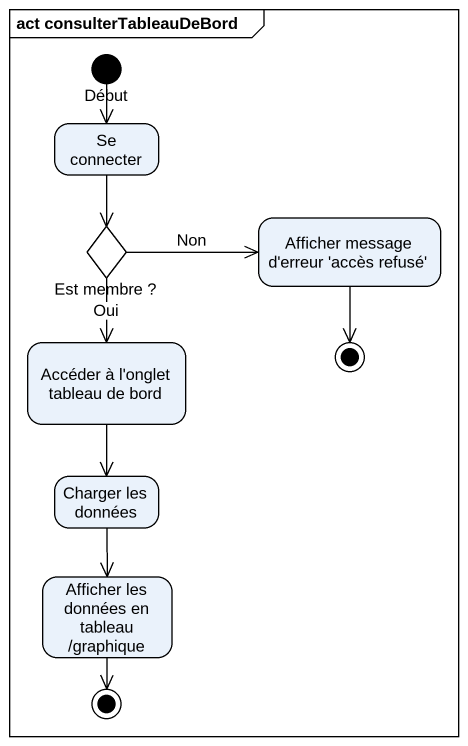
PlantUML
@startuml
mainframe act consulterTableauDeBord
hide empty description
state Début <<start>>
state "Se connecter" as Se_connecter
state "Est membre ?" as Est_membre <<choice>>
state "Afficher message d'erreur 'accès refusé'" as Afficher_message_d_erreur
state "Accéder à l'onglet tableau de bord" as Accéder_à_l_onglet_tableau
state final1 <<end>>
state "Charger les données" as Charger_les_données
state "Afficher les données en tableau /graphique" as Afficher_les_données_en
state final2 <<end>>
Début --> Se_connecter
Se_connecter --> Est_membre
Est_membre -right-> Afficher_message_d_erreur : Non
Est_membre --> Accéder_à_l_onglet_tableau : Oui
Afficher_message_d_erreur --> final1
Accéder_à_l_onglet_tableau --> Charger_les_données
Charger_les_données --> Afficher_les_données_en
Afficher_les_données_en --> final2
@enduml
